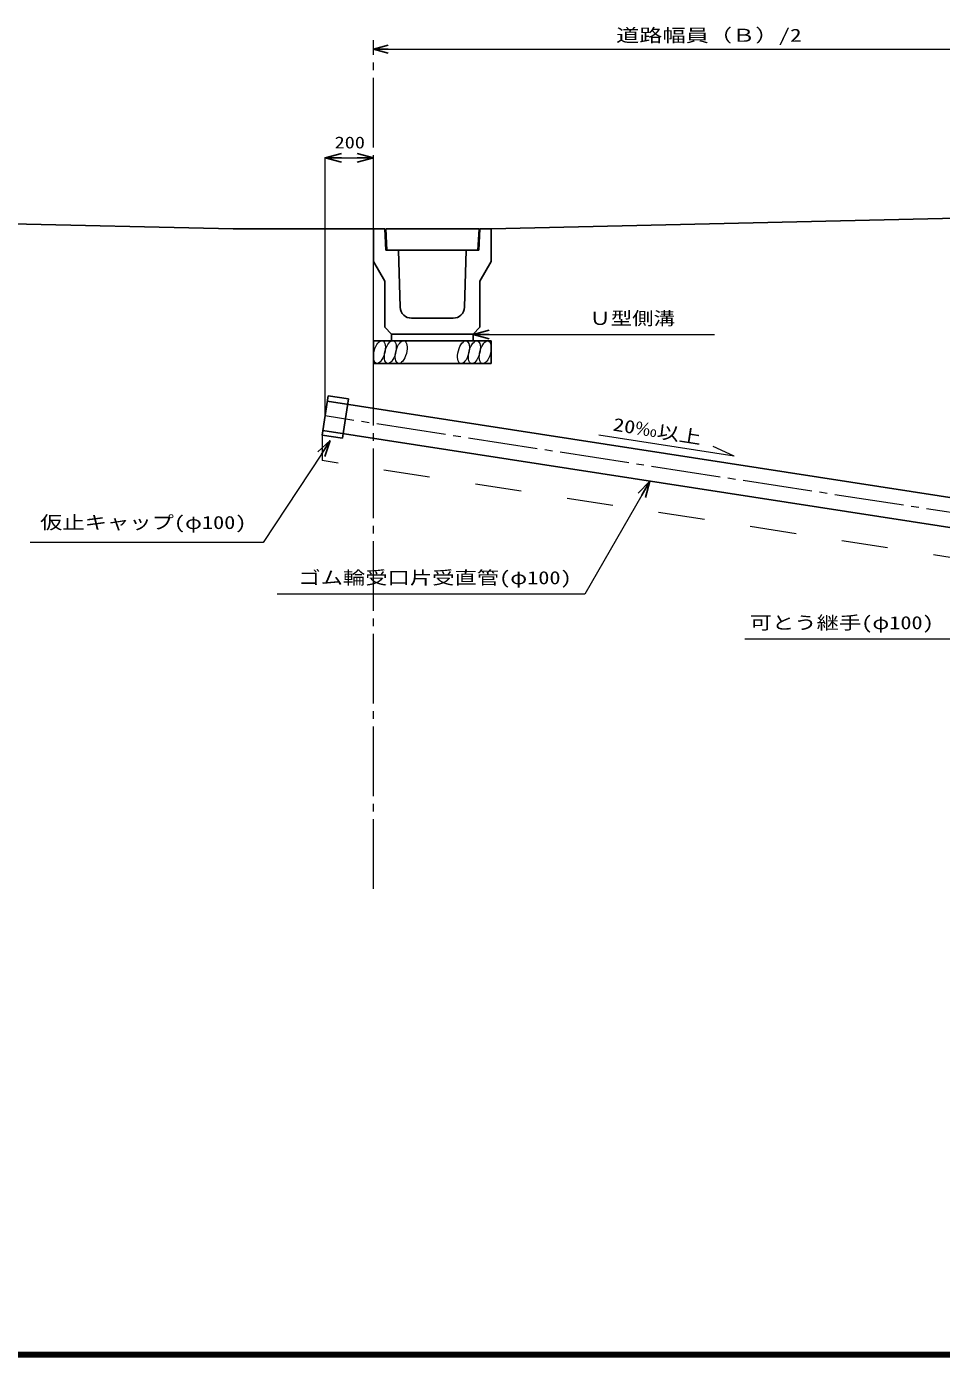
# Model space of a CAD drawing. Units: millimetres on the paper. Extents: x 20 to 821, y 20 to 574.
# Drawn here: x 138.9 to 257.4, y 20 to 191.9 of the extents above; entities that cross this region are included whole.
import ezdxf
from ezdxf.enums import TextEntityAlignment as Align

# ---------------------------------------------------------------- set-up
doc = ezdxf.new("R2010")
doc.units = ezdxf.units.MM
doc.linetypes.add('DASHED_SPACED', pattern=[12, 6, -6])
doc.linetypes.add('USER1', pattern=[12, 9, -1, 1, -1])
for name, color, linetype, lineweight in [('0_2', 7, 'Continuous', 25), ('R-枠', 7, 'Continuous', 140), ('太線', 7, 'Continuous', 25), ('寸法', 7, 'Continuous', 15), ('細線', 7, 'Continuous', 15), ('１点鎖線', 7, 'USER1', 15)]:
    doc.layers.add(name, color=color, linetype=linetype, lineweight=lineweight)
doc.layers.add('文字', color=7, linetype='Continuous')
doc.styles.add('ＭＳ ゴシック', font='')
doc.styles.get('ＭＳ ゴシック').set_extended_font_data('MS Gothic')

msp = doc.modelspace()

# ---------------------------------------------------------------- linework, layer by layer
at = {"layer": '0_2'}
for p, q in [((183.831, 189.005), (185.756, 189.521)), ((185.756, 188.489), (183.831, 189.005)), ((183.831, 189.005), (185.756, 189.005)), ((177.576, 174.936), (179.676, 175.499)), ((181.731, 175.499), (183.831, 174.936)), ((179.676, 174.374), (177.576, 174.936)), ((177.576, 174.936), (179.676, 174.936)), ((183.831, 174.936), (181.731, 174.374)), ((183.831, 174.936), (181.731, 174.936)), ((196.73, 152.057), (198.83, 152.619)), ((198.83, 151.494), (196.73, 152.057)), ((196.73, 152.057), (198.83, 152.057)), ((178.241, 138.336), (176.616, 136.891)), ((178.241, 138.336), (177.086, 136.582)), ((177.556, 136.272), (178.241, 138.336)), ((218.101, 131.54), (219.639, 133.076)), ((219.639, 133.076), (218.588, 131.258)), ((219.639, 133.076), (219.075, 130.977))]:
    msp.add_line(p, q, dxfattribs=at)
at = {"layer": 'R-枠'}
msp.add_line((19.997, 19.989), (820.997, 19.989), dxfattribs=at)
at = {"layer": '太線'}
for p, q in [((199.085, 165.765), (267.973, 167.323)), ((165.681, 165.765), (131.52, 166.505)), ((167.572, 165.765), (165.681, 165.765)), ((183.831, 165.765), (167.572, 165.765)), ((183.831, 165.765), (183.831, 161.512)), ((183.831, 165.765), (185.298, 165.765)), ((185.298, 165.765), (185.445, 162.979)), ((185.415, 165.765), (197.501, 165.765)), ((185.415, 165.765), (185.562, 162.979)), ((197.501, 165.765), (197.354, 162.979)), ((197.618, 165.765), (197.471, 162.979)), ((197.618, 165.765), (199.085, 165.765)), ((199.085, 165.765), (199.085, 161.512)), ((185.445, 162.979), (187.058, 162.979)), ((185.562, 162.979), (197.354, 162.979)), ((187.304, 155.596), (187.058, 162.979)), ((195.612, 155.596), (195.858, 162.979)), ((195.858, 162.979), (197.471, 162.979)), ((183.831, 161.512), (185.298, 158.972)), ((199.085, 161.512), (197.618, 158.972)), ((185.298, 158.972), (185.298, 153.005)), ((197.618, 158.972), (197.618, 153.005)), ((188.77, 154.179), (194.146, 154.179)), ((185.298, 153.005), (186.178, 152.125)), ((186.178, 152.125), (196.738, 152.125)), ((186.178, 152.125), (186.178, 151.245)), ((197.618, 153.005), (196.738, 152.125)), ((196.738, 152.125), (196.738, 151.245)), ((183.831, 151.245), (199.085, 151.245)), ((183.831, 151.245), (183.831, 148.312)), ((199.085, 151.245), (199.085, 148.312)), ((183.831, 148.312), (199.085, 148.312)), ((177.183, 139.047), (177.969, 144.134)), ((276.18, 128.234), (177.858, 143.415)), ((180.605, 143.727), (177.969, 144.134)), ((180.472, 142.866), (179.953, 139.5)), ((180.472, 142.866), (180.605, 143.727)), ((276.18, 124.346), (177.271, 139.618)), ((179.82, 138.639), (179.953, 139.5)), ((179.82, 138.639), (177.183, 139.047))]:
    msp.add_line(p, q, dxfattribs=at)
for centre, start, end in [((188.77, 155.645), 181.90915, 270), ((194.146, 155.645), 270, 358.09085)]:
    msp.add_arc(centre, 1.467, start, end, dxfattribs=at)
at = {"layer": '寸法'}
for p, q in [((185.756, 189.005), (288.515, 189.005)), ((177.576, 141.657), (177.576, 174.97)), ((179.676, 174.936), (181.731, 174.936)), ((183.831, 140.615), (183.831, 174.97)), ((198.83, 152.057), (227.975, 152.057)), ((177.086, 136.582), (169.554, 125.144)), ((218.588, 131.258), (211.182, 118.449)), ((169.554, 125.144), (139.38, 125.144)), ((211.182, 118.449), (171.364, 118.449)), ((258.777, 112.622), (231.901, 112.622))]:
    msp.add_line(p, q, dxfattribs=at)
at = {"layer": '細線', "linetype": 'DASHED_SPACED'}
for p in [(177.183, 139.047), (274.125, 120.776)]:
    msp.add_line(p, (177.183, 135.744), dxfattribs=at)
at = {"layer": '細線'}
for q in [(213.001, 139.02), (227.83, 137.549)]:
    msp.add_line((230.548, 136.314), q, dxfattribs=at)
for centre, major_axis in [((184.604, 149.786), (0.392, 1.463)), ((186.015, 149.786), (0.392, 1.463)), ((187.426, 149.786), (0.392, 1.463)), ((195.49, 149.772), (-0.392, -1.463)), ((196.901, 149.772), (-0.392, -1.463)), ((198.312, 149.772), (-0.392, -1.463))]:
    msp.add_ellipse(centre, major_axis=major_axis, ratio=0.454729, dxfattribs=at)
at = {"layer": '１点鎖線'}
for p, q in [((183.831, 80.289), (183.831, 190.172)), ((276.18, 126.29), (177.564, 141.516))]:
    msp.add_line(p, q, dxfattribs=at)

# ---------------------------------------------------------------- texts
at = {"layer": '0_2', "style": 'ＭＳ ゴシック', "width": 1.25}
msp.add_text('200', height=1.54, dxfattribs=at).set_placement((178.802, 175.702), align=Align.BOTTOM_LEFT)
at = {"layer": '文字', "style": 'ＭＳ ゴシック'}
for s, width, p in [('道路幅員（Ｂ）/2', 1.3, (215.25, 189.459)), ('Ｕ型側溝', 1.2, (211.789, 152.802)), ('仮止キャップ(φ100)', 1.25, (140.667, 126.372)), ('ゴム輪受口片受直管(φ100)', 1.25, (174.11, 119.222)), ('可とう継手(φ100)', 1.25, (232.547, 113.395))]:
    msp.add_text(s, height=1.694, dxfattribs=dict(at, width=width)).set_placement(p, align=Align.BOTTOM_LEFT)
at = {"layer": '文字', "style": 'ＭＳ ゴシック', "width": 1.25}
msp.add_text('20‰以上', height=1.694, rotation=351, dxfattribs=at).set_placement((214.681, 139.134), align=Align.BOTTOM_LEFT)

doc.saveas('drawing.dxf')
